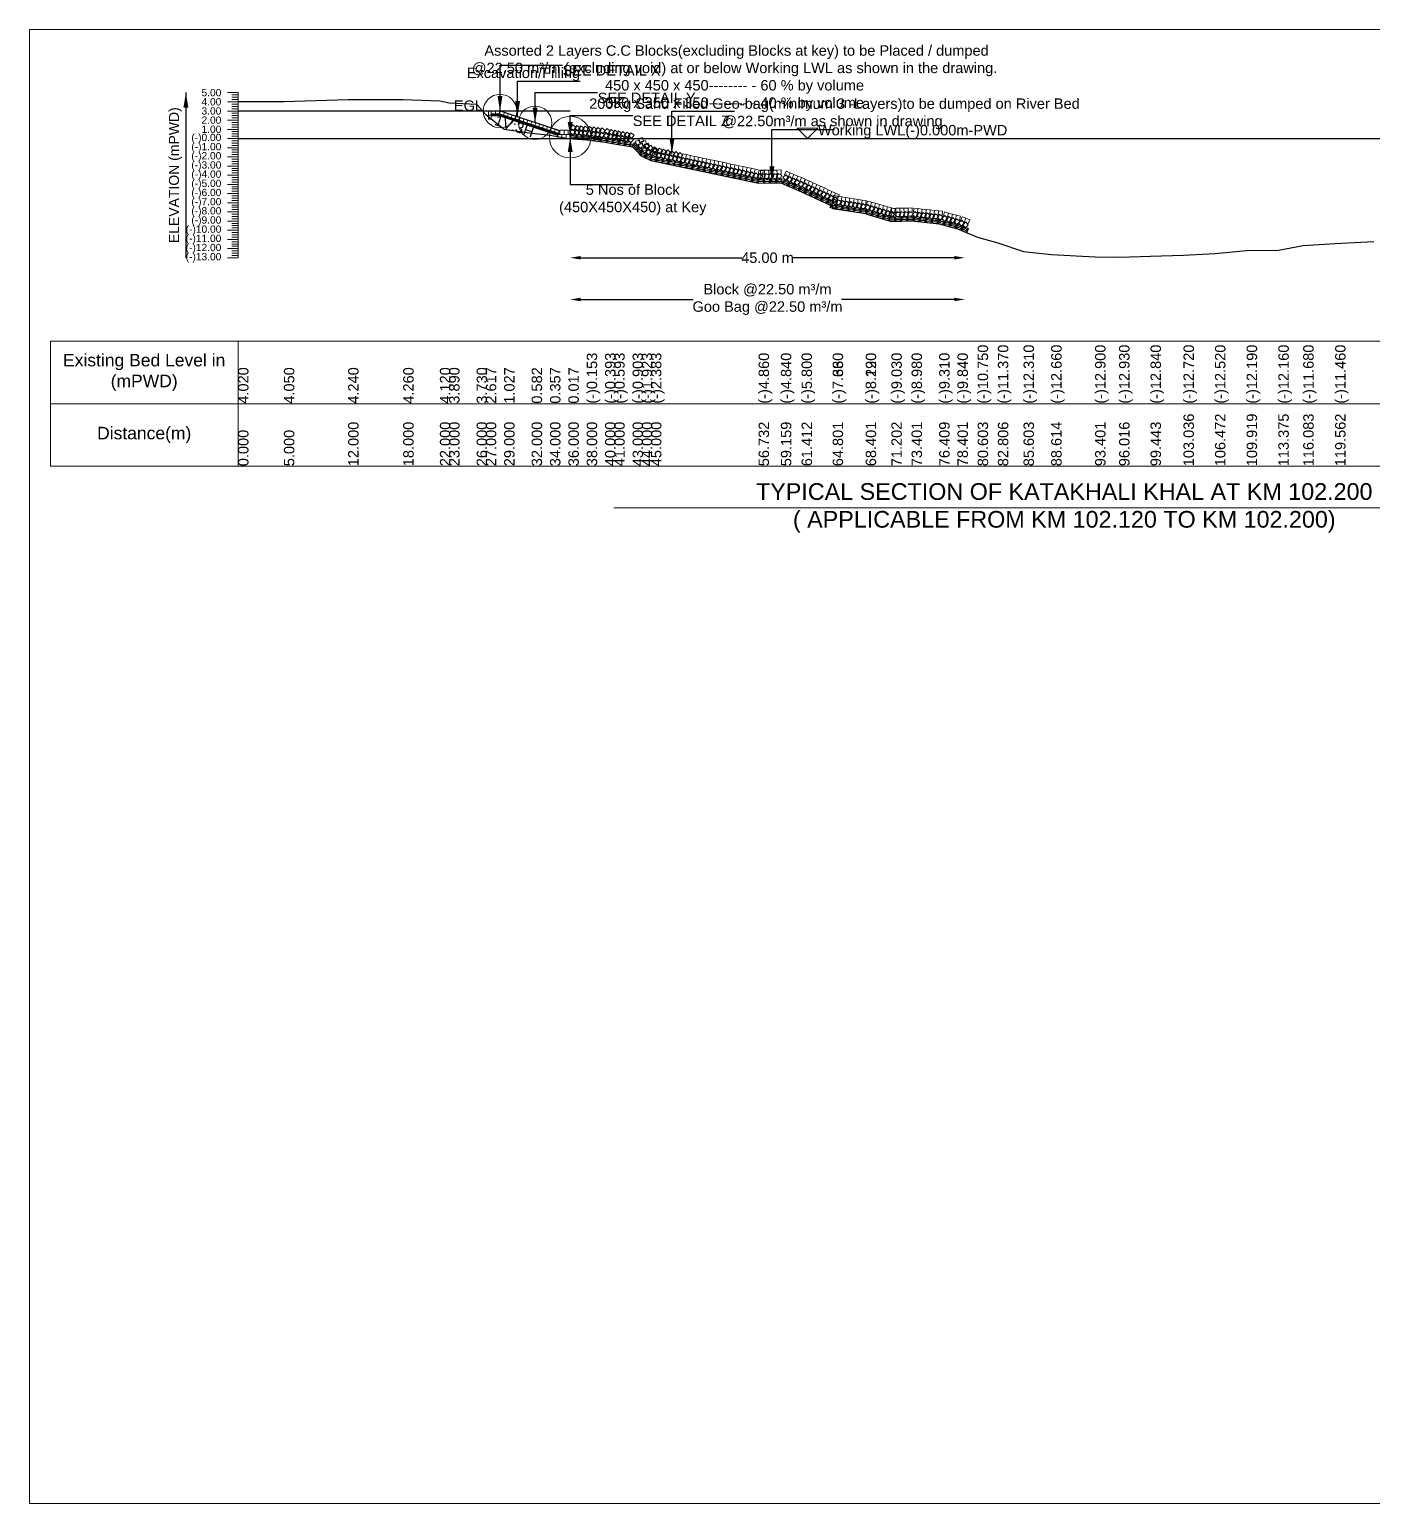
# Model space of a CAD drawing. Header units: inches. Extents: x 89000 to 845000, y -7071 to 31.
# Drawn here: x 175000 to 181440, y -7071 to 0 of the extents above; entities that cross this region are included whole.
import ezdxf

# ---------------------------------------------------------------- set-up
doc = ezdxf.new("R2010")
doc.units = ezdxf.units.IN
doc.header["$LTSCALE"] = 7
doc.header["$MEASUREMENT"] = 0
for name, color, linetype, lineweight in [('Cross section Data Border', 7, 'Continuous', 9), ('Cross Section Labels', 7, 'Continuous', 9), ('Existing_Bed_Level for Xsection', 7, 'Continuous', 25), ('Long Section Labels', 7, 'Continuous', 9)]:
    doc.layers.add(name, color=color, linetype=linetype, lineweight=lineweight)
doc.styles.get("Standard").update_dxf_attribs({"font": 'arial.ttf'})
doc.dimstyles.new('Appron Lebeling Style', dxfattribs={"dimtxt": 50, "dimasz": 50, "dimexe": 0.18, "dimexo": 0.0625, "dimgap": 0.09, "dimtad": 0, "dimtih": 1, "dimtoh": 1, "dimdec": 4, "dimzin": 0, "dimdsep": 46, "dimtxsty": 'Standard', "dimcen": 0.09, "dimse1": 1, "dimse2": 1, "dimadec": 0, "dimazin": 0, "dimtfac": 1, "dimtdec": 4, "dimtofl": 0, "dimtmove": 0, "dimatfit": 3, "dimfxl": 1, "dimtolj": 1, "dimtzin": 0, "dimarcsym": 0})
doc.dimstyles.get("Standard").update_dxf_attribs({"dimtxt": 0.18, "dimasz": 0.18, "dimexe": 0.18, "dimexo": 0.0625, "dimgap": 0.09, "dimtad": 0, "dimtih": 1, "dimtoh": 1, "dimdec": 4, "dimzin": 0, "dimdsep": 46, "dimtxsty": 'Standard', "dimcen": 0.09, "dimadec": 0, "dimazin": 0, "dimtfac": 1, "dimtdec": 4, "dimtofl": 0, "dimtmove": 0, "dimatfit": 3, "dimfxl": 1, "dimtolj": 1, "dimtzin": 0, "dimarcsym": 0})

# ---------------------------------------------------------------- blocks, each defined once
blk = doc.blocks.new('*D273')
at = {"layer": 'Cross Section Labels', "color": 0, "lineweight": -2, "transparency": 16777216}
for p, q in [((177642.8, -1095.1), (178415.2, -1095.1)), ((179434.7, -1095.1), (178662.3, -1095.1))]:
    blk.add_line(p, q, dxfattribs=at)
at = {"layer": 'Cross Section Labels', "color": 0, "transparency": 16777216}
for points in [[(177642.8, -1086.7), (177642.8, -1103.4), (177592.8, -1095.1)], [(179434.7, -1086.7), (179434.7, -1103.4), (179484.7, -1095.1)]]:
    blk.add_solid(points, dxfattribs=at)
at = {"layer": 'Defpoints', "color": 0, "transparency": 16777216}
for p in [(177592.8, -523.1), (179484.7, -970.5), (179484.7, -1095.1)]:
    blk.add_point(p, dxfattribs=at)
at = {"layer": 'Cross Section Labels', "color": 0, "transparency": 16777216, "insert": (178538.8, -1095.1), "char_height": 50, "attachment_point": 5}
blk.add_mtext('\\A1;45.00 m', dxfattribs=at)
blk = doc.blocks.new('*D274')
at = {"layer": 'Cross Section Labels', "color": 0, "lineweight": -2, "transparency": 16777216}
for p, q in [((177642.8, -1295.1), (178183.1, -1295.1)), ((179434.7, -1295.1), (178894.4, -1295.1))]:
    blk.add_line(p, q, dxfattribs=at)
at = {"layer": 'Cross Section Labels', "color": 0, "transparency": 16777216}
for points in [[(177642.8, -1286.7), (177642.8, -1303.4), (177592.8, -1295.1)], [(179434.7, -1286.7), (179434.7, -1303.4), (179484.7, -1295.1)]]:
    blk.add_solid(points, dxfattribs=at)
at = {"layer": 'Defpoints', "color": 0, "transparency": 16777216}
for p in [(177592.8, -523.1), (179484.7, -970.5), (179484.7, -1295.1)]:
    blk.add_point(p, dxfattribs=at)
at = {"layer": 'Cross Section Labels', "color": 0, "transparency": 16777216, "insert": (178538.8, -1295.1), "char_height": 50, "attachment_point": 5}
blk.add_mtext('\\A1;Block @22.50 m³/m ^JGoo Bag @22.50 m³/m ', dxfattribs=at)

msp = doc.modelspace()

# ---------------------------------------------------------------- linework, layer by layer
at = {"layer": 'Cross section Data Border'}
msp.add_lwpolyline([(175100, -1495.08), (184023.67411, -1495.08), (184023.67411, -2095.08), (175100, -2095.08)], close=True, dxfattribs=at)
for points in [[(176000, -1495.08), (176000, -2095.08)], [(175100, -1795.08), (184023.67411, -1795.08)]]:
    msp.add_lwpolyline(points, dxfattribs=at)
at = {"layer": 'Cross Section Labels'}
for points in [[(175000, 0), (185000, 0), (185000, -7071), (175000, -7071)], [(178730.79098, -523.08), (178780.79098, -473.08), (178680.79098, -473.08)]]:
    msp.add_lwpolyline(points, close=True, dxfattribs=at)
msp.add_lwpolyline([(177801.83705, -2295.08), (179961.83705, -2295.08), (182121.83705, -2295.08)], dxfattribs=at)
for centre, radius in [((177256.19098, -391.08), 80), ((177424.49098, -447.18), 80), ((177592.79098, -516.48), 100)]:
    msp.add_circle(centre, radius, dxfattribs=at)
at = {"layer": 'Existing_Bed_Level for Xsection'}
for points in [[(176000, -346.2), (176220.0014, -344.88), (176527.99927, -336.52), (176791.99549, -335.64), (176967.99525, -341.8), (177011.99349, -351.92), (177143.99501, -358.96), (177187.99324, -407.932), (177275.99312, -477.892), (177407.99123, -497.472), (177495.99111, -507.372), (177583.99099, -522.332), (177671.99087, -529.812), (177759.99074, -540.372), (177803.98898, -549.172), (177891.98886, -562.812), (177935.98709, -607.692), (177979.98873, -627.932), (178496.22969, -736.92), (178603.0099, -736.04), (178702.10611, -778.28), (178851.25753, -846.92), (178851.25753, -858.8), (179009.66019, -883.44), (179009.66019, -884.76), (179132.87939, -920.4), (179229.65987, -918.2), (179362.01764, -932.72), (179449.65959, -956.04), (179546.52969, -996.08), (179643.48109, -1023.36), (179766.52535, -1064.72), (179899.03026, -1080.12), (180109.65892, -1090.68), (180224.70097, -1092), (180375.48881, -1088.04), (180533.58747, -1082.76), (180684.7646, -1073.96), (180836.42011, -1059.44), (180988.51035, -1058.12), (181107.63873, -1037), (181260.72024, -1027.32), (181447.02484, -1016.76)], [(177592.79098, -391.08), (176000, -391.08)], [(177543.29098, -486.78), (177258.22312, -391.75738), (177256.19098, -391.08), (177254.04891, -391.08), (177214.44891, -391.08)], [(177214.44891, -404.28), (177254.04891, -404.28), (177543.29098, -500.69402)], [(177214.44891, -408.68), (177253.33489, -408.68), (177537.13489, -503.28)], [(177214.44891, -413.08), (177252.62087, -413.08), (177533.39098, -506.67004)], [(176000, -523.08), (183923.67411, -523.08)]]:
    msp.add_lwpolyline(points, dxfattribs=at)
at = {"layer": 'Long Section Labels'}
for points in [[(176000, -303.08), (175950, -303.08)], [(176000, -347.08), (175950, -347.08)], [(176000, -314.08), (175970, -314.08)], [(176000, -325.08), (175970, -325.08)], [(176000, -336.08), (175970, -336.08)], [(176000, -1095.08), (176000, -1051.08), (176000, -1007.08), (176000, -963.08), (176000, -919.08), (176000, -875.08), (176000, -831.08), (176000, -787.08), (176000, -743.08), (176000, -699.08), (176000, -655.08), (176000, -611.08), (176000, -567.08), (176000, -523.08), (176000, -479.08), (176000, -435.08), (176000, -391.08), (176000, -347.08), (176000, -303.08)], [(176000, -391.08), (175950, -391.08)], [(176000, -358.08), (175970, -358.08)], [(176000, -369.08), (175970, -369.08)], [(176000, -380.08), (175970, -380.08)], [(176000, -402.08), (175970, -402.08)], [(176000, -413.08), (175970, -413.08)], [(176000, -424.08), (175970, -424.08)], [(176000, -435.08), (175950, -435.08)], [(176000, -479.08), (175950, -479.08)], [(176000, -446.08), (175970, -446.08)], [(176000, -457.08), (175970, -457.08)], [(176000, -468.08), (175970, -468.08)], [(176000, -490.08), (175970, -490.08)], [(176000, -523.08), (175950, -523.08)], [(176000, -501.08), (175970, -501.08)], [(176000, -512.08), (175970, -512.08)], [(176000, -534.08), (175970, -534.08)], [(176000, -545.08), (175970, -545.08)], [(176000, -556.08), (175970, -556.08)], [(176000, -567.08), (175950, -567.08)], [(176000, -611.08), (175950, -611.08)], [(176000, -578.08), (175970, -578.08)], [(176000, -589.08), (175970, -589.08)], [(176000, -600.08), (175970, -600.08)], [(176000, -622.08), (175970, -622.08)], [(176000, -633.08), (175970, -633.08)], [(176000, -655.08), (175950, -655.08)], [(176000, -699.08), (175950, -699.08)], [(176000, -644.08), (175970, -644.08)], [(176000, -666.08), (175970, -666.08)], [(176000, -677.08), (175970, -677.08)], [(176000, -688.08), (175970, -688.08)], [(176000, -743.08), (175950, -743.08)], [(176000, -710.08), (175970, -710.08)], [(176000, -721.08), (175970, -721.08)], [(176000, -732.08), (175970, -732.08)], [(176000, -754.08), (175970, -754.08)], [(176000, -765.08), (175970, -765.08)], [(176000, -776.08), (175970, -776.08)], [(176000, -787.08), (175950, -787.08)], [(176000, -831.08), (175950, -831.08)], [(176000, -798.08), (175970, -798.08)], [(176000, -809.08), (175970, -809.08)], [(176000, -820.08), (175970, -820.08)], [(176000, -842.08), (175970, -842.08)], [(176000, -875.08), (175950, -875.08)], [(176000, -919.08), (175950, -919.08)], [(176000, -853.08), (175970, -853.08)], [(176000, -864.08), (175970, -864.08)], [(176000, -886.08), (175970, -886.08)], [(176000, -897.08), (175970, -897.08)], [(176000, -908.08), (175970, -908.08)], [(176000, -963.08), (175950, -963.08)], [(176000, -930.08), (175970, -930.08)], [(176000, -941.08), (175970, -941.08)], [(176000, -952.08), (175970, -952.08)], [(176000, -974.08), (175970, -974.08)], [(176000, -985.08), (175970, -985.08)], [(176000, -1007.08), (175950, -1007.08)], [(176000, -1051.08), (175950, -1051.08)], [(176000, -996.08), (175970, -996.08)], [(176000, -1018.08), (175970, -1018.08)], [(176000, -1029.08), (175970, -1029.08)], [(176000, -1040.08), (175970, -1040.08)], [(176000, -1095.08), (175950, -1095.08)], [(176000, -1062.08), (175970, -1062.08)], [(176000, -1073.08), (175970, -1073.08)], [(176000, -1084.08), (175970, -1084.08)]]:
    msp.add_lwpolyline(points, dxfattribs=at)
for points in [[(177214.44891, -391.08), (177201.24891, -391.08), (177201.24891, -410.88), (177214.44891, -410.88)], [(177214.44891, -410.88), (177201.24891, -410.88), (177201.24891, -430.68), (177214.44891, -430.68)], [(177234.24891, -391.08), (177214.44891, -391.08), (177214.44891, -404.28), (177234.24891, -404.28)], [(177254.04891, -391.08), (177234.24891, -391.08), (177234.24891, -404.28), (177254.04891, -404.28)], [(177277.00705, -398.01869), (177258.22312, -391.75738), (177254.04891, -404.28), (177272.83284, -410.54131)], [(177295.79098, -404.28), (177277.00705, -398.01869), (177272.83284, -410.54131), (177291.61677, -416.80262)], [(177314.57491, -410.54131), (177295.79098, -404.28), (177291.61677, -416.80262), (177310.4007, -423.06393)], [(177333.35883, -416.80262), (177314.57491, -410.54131), (177310.4007, -423.06393), (177329.18463, -429.32524)], [(177352.14276, -423.06393), (177333.35883, -416.80262), (177329.18463, -429.32524), (177347.96856, -435.58655)], [(177370.92669, -429.32524), (177352.14276, -423.06393), (177347.96856, -435.58655), (177366.75249, -441.84786)], [(177389.71062, -435.58655), (177370.92669, -429.32524), (177366.75249, -441.84786), (177385.53642, -448.10917)], [(177408.49455, -441.84786), (177389.71062, -435.58655), (177385.53642, -448.10917), (177404.32035, -454.37048)], [(177427.27848, -448.10917), (177408.49455, -441.84786), (177404.32035, -454.37048), (177423.10427, -460.63179)], [(177446.06241, -454.37048), (177427.27848, -448.10917), (177423.10427, -460.63179), (177441.8882, -466.8931)], [(177464.84634, -460.63179), (177446.06241, -454.37048), (177441.8882, -466.8931), (177460.67213, -473.15441)], [(177483.63027, -466.8931), (177464.84634, -460.63179), (177460.67213, -473.15441), (177479.45606, -479.41572)], [(177502.4142, -473.15441), (177483.63027, -466.8931), (177479.45606, -479.41572), (177498.23999, -485.67703)], [(177521.19813, -479.41572), (177502.4142, -473.15441), (177498.23999, -485.67703), (177517.02392, -491.93834)], [(177539.98206, -485.67703), (177521.19813, -479.41572), (177517.02392, -491.93834), (177535.80785, -498.19965)], [(177563.09098, -483.48), (177543.29098, -483.48), (177543.29098, -503.28), (177563.09098, -503.28)], [(177582.89098, -483.48), (177563.09098, -483.48), (177563.09098, -503.28), (177582.89098, -503.28)], [(177619.17492, -489.22118), (177602.92093, -477.91419), (177591.61395, -494.16818), (177607.86793, -505.47516)], [(177620.85187, -469.49232), (177604.59788, -458.18533), (177593.2909, -474.43932), (177609.54489, -485.74631)], [(177638.90377, -490.89813), (177622.64979, -479.59115), (177611.3428, -495.84513), (177627.59679, -507.15212)], [(177640.58073, -471.16927), (177624.32674, -459.86229), (177613.01976, -476.11628), (177629.27375, -487.42326)], [(177658.63263, -492.57509), (177642.37864, -481.2681), (177631.07166, -497.52209), (177647.32565, -508.82907)], [(177660.30959, -472.84623), (177644.0556, -461.53924), (177632.74862, -477.79323), (177649.0026, -489.10022)], [(177678.36149, -494.25204), (177662.1075, -482.94506), (177650.80052, -499.19904), (177667.05451, -510.50603)], [(177680.03845, -474.52318), (177663.78446, -463.2162), (177652.47747, -479.47019), (177668.73146, -490.77717)], [(177699.24793, -496.85303), (177683.3952, -484.99002), (177671.53219, -500.84275), (177687.38491, -512.70576)], [(177701.607, -477.19407), (177685.75428, -465.33106), (177673.89127, -481.18378), (177689.74399, -493.0468)], [(177718.90689, -499.21211), (177703.05416, -487.3491), (177691.19115, -503.20182), (177707.04387, -515.06484)], [(177721.26597, -479.55315), (177705.41324, -467.69014), (177693.55023, -483.54286), (177709.40295, -495.40588)], [(177738.56585, -501.57119), (177722.71312, -489.70818), (177710.85011, -505.5609), (177726.70284, -517.42392)], [(177740.92493, -481.91223), (177725.0722, -470.04922), (177713.20919, -485.90194), (177729.06191, -497.76495)], [(177758.22481, -503.93027), (177742.37208, -492.06726), (177730.50907, -507.91998), (177746.3618, -519.78299)], [(177760.58389, -484.27131), (177744.73116, -472.40829), (177732.86815, -488.26102), (177748.72087, -500.12403)], [(177780.48428, -507.78669), (177765.60379, -494.72487), (177752.54197, -509.60535), (177767.42246, -522.66717)], [(177784.36753, -488.37122), (177769.48704, -475.3094), (177756.42522, -490.18989), (177771.30571, -503.2517)], [(177803.78299, -492.25447), (177788.90251, -479.19265), (177775.84069, -494.07314), (177790.72118, -507.13495)], [(177823.19846, -496.13772), (177808.31797, -483.0759), (177795.25616, -497.95638), (177810.13664, -511.0182)], [(177840.43356, -498.38319), (177824.99756, -485.98278), (177812.59716, -501.41877), (177828.03315, -513.81918)], [(177859.99991, -501.41597), (177844.56392, -489.01557), (177832.16351, -504.45156), (177847.5995, -516.85197)], [(177879.56626, -504.44876), (177864.13027, -492.04835), (177851.72986, -507.48435), (177867.16586, -519.88476)], [(177553.19098, -503.28), (177533.39098, -503.28), (177533.39098, -523.08), (177553.19098, -523.08)], [(177572.99098, -503.28), (177553.19098, -503.28), (177553.19098, -523.08), (177572.99098, -523.08)], [(177592.79098, -503.28), (177572.99098, -503.28), (177572.99098, -523.08), (177592.79098, -523.08)], [(177799.89974, -511.66993), (177785.01926, -498.60812), (177771.95744, -513.4886), (177786.83793, -526.55042)], [(177819.31521, -515.55318), (177804.43473, -502.49137), (177791.37291, -517.37185), (177806.25339, -530.43367)], [(177837.40077, -517.94954), (177821.96478, -505.54913), (177809.56437, -520.98512), (177825.00036, -533.38553)], [(177856.96712, -520.98233), (177841.53113, -508.58192), (177829.13072, -524.01791), (177844.56671, -536.41832)], [(177876.53348, -524.01512), (177861.09748, -511.61471), (177848.69707, -527.0507), (177864.13307, -539.45111)], [(177896.09983, -527.04791), (177880.66384, -514.6475), (177868.26343, -530.08349), (177883.69942, -542.4839)], [(177899.13262, -507.48155), (177883.69663, -495.08114), (177871.29622, -510.51714), (177886.73221, -522.91754)], [(177930.54596, -550.7578), (177925.59985, -531.58553), (177906.42758, -536.53165), (177911.37369, -555.70392)], [(177944.40709, -564.89672), (177939.46098, -545.72445), (177920.28871, -550.67057), (177925.23482, -569.84284)], [(177944.68488, -536.89667), (177939.73877, -517.7244), (177920.5665, -522.67051), (177925.51261, -541.84279)], [(177958.26822, -579.03564), (177953.32211, -559.86337), (177934.14984, -564.80949), (177939.09595, -583.98176)], [(177958.54601, -551.03559), (177953.5999, -531.86332), (177934.42763, -536.80943), (177939.37374, -555.98171)], [(177964.58776, -581.253), (177953.13696, -565.1), (177936.98397, -576.5508), (177948.43477, -592.7038)], [(177972.86204, -563.26477), (177961.41124, -547.11178), (177945.25824, -558.56258), (177956.70904, -574.71557)], [(177972.40714, -565.17451), (177967.46103, -546.00224), (177948.28876, -550.94835), (177953.23487, -570.12063)], [(177990.85027, -571.53905), (177979.39947, -555.38605), (177963.24647, -566.83685), (177974.69727, -582.98985)], [(178008.83849, -579.81332), (177997.3877, -563.66033), (177981.2347, -575.11113), (177992.6855, -591.26412)], [(178016.85207, -578.71343), (178002.11167, -565.49373), (177988.89197, -580.23414), (178003.63238, -593.45384)], [(177982.57599, -589.52727), (177971.12519, -573.37428), (177954.9722, -584.82508), (177966.423, -600.97807)], [(178000.56422, -597.80155), (177989.11342, -581.64856), (177972.96043, -593.09936), (177984.41122, -609.25235)], [(178012.76208, -598.0864), (177998.02168, -584.8667), (177984.80198, -599.60711), (177999.54238, -612.82681)], [(178032.13505, -602.17639), (178017.39465, -588.95669), (178004.17495, -603.6971), (178018.91535, -616.9168)], [(178036.22504, -582.80342), (178021.48464, -569.58372), (178008.26494, -584.32413), (178023.00535, -597.54383)], [(178051.50802, -606.26638), (178036.76762, -593.04669), (178023.54792, -607.78709), (178038.28832, -621.00679)], [(178055.59801, -586.89341), (178040.85761, -573.67372), (178027.63791, -588.41412), (178042.37832, -601.63382)], [(178070.88099, -610.35638), (178056.14059, -597.13668), (178042.92089, -611.87708), (178057.66129, -625.09678)], [(178074.97098, -590.98341), (178060.23058, -577.76371), (178047.01088, -592.50411), (178061.75129, -605.72381)], [(178090.25396, -614.44637), (178075.51356, -601.22667), (178062.29386, -615.96708), (178077.03426, -629.18677)], [(178094.34395, -595.0734), (178079.60355, -581.8537), (178066.38385, -596.59411), (178081.12426, -609.8138)], [(178109.62693, -618.53636), (178094.88653, -605.31666), (178081.66683, -620.05707), (178096.40723, -633.27677)], [(178113.71692, -599.16339), (178098.97652, -585.94369), (178085.75682, -600.6841), (178100.49723, -613.9038)], [(178128.9999, -622.62635), (178114.2595, -609.40665), (178101.0398, -624.14706), (178115.7802, -637.36676)], [(178133.08989, -603.25338), (178118.34949, -590.03368), (178105.12979, -604.77409), (178119.8702, -617.99379)], [(178148.37287, -626.71634), (178133.63247, -613.49665), (178120.41277, -628.23705), (178135.15317, -641.45675)], [(178150.21429, -600.46224), (178130.84132, -596.37225), (178126.75133, -615.74522), (178146.1243, -619.83521)], [(178167.74584, -630.80634), (178153.00544, -617.58664), (178139.78574, -632.32704), (178154.52614, -645.54674)], [(178169.58726, -604.55223), (178150.21429, -600.46224), (178146.1243, -619.83521), (178165.49727, -623.9252)], [(178187.11881, -634.89633), (178172.37841, -621.67663), (178159.15871, -636.41704), (178173.89911, -649.63673)], [(178188.96023, -608.64222), (178169.58726, -604.55223), (178165.49727, -623.9252), (178184.87024, -628.01519)], [(178206.49178, -638.98632), (178191.75138, -625.76662), (178178.53168, -640.50703), (178193.27208, -653.72673)], [(178208.3332, -612.73221), (178188.96023, -608.64222), (178184.87024, -628.01519), (178204.24321, -632.10518)], [(178225.86475, -643.07631), (178211.12435, -629.85661), (178197.90465, -644.59702), (178212.64505, -657.81672)], [(178227.70617, -616.82221), (178208.3332, -612.73221), (178204.24321, -632.10518), (178223.61618, -636.19518)], [(178245.23772, -647.1663), (178230.49732, -633.9466), (178217.27762, -648.68701), (178232.01802, -661.90671)], [(178247.07914, -620.9122), (178227.70617, -616.82221), (178223.61618, -636.19518), (178242.98915, -640.28517)], [(178266.45211, -625.00219), (178247.07914, -620.9122), (178242.98915, -640.28517), (178262.36212, -644.37516)], [(178285.82508, -629.09218), (178266.45211, -625.00219), (178262.36212, -644.37516), (178281.73509, -648.46515)], [(178305.19805, -633.18217), (178285.82508, -629.09218), (178281.73509, -648.46515), (178301.10806, -652.55514)], [(178324.57102, -637.27216), (178305.19805, -633.18217), (178301.10806, -652.55514), (178320.48103, -656.64513)], [(178264.61069, -651.25629), (178249.87029, -638.0366), (178236.65059, -652.777), (178251.39099, -665.9967)], [(178283.98366, -655.34629), (178269.24326, -642.12659), (178256.02356, -656.86699), (178270.76396, -670.08669)], [(178303.35663, -659.43628), (178288.61623, -646.21658), (178275.39653, -660.95699), (178290.13693, -674.17668)], [(178322.7296, -663.52627), (178307.9892, -650.30657), (178294.7695, -665.04698), (178309.5099, -678.26668)], [(178342.10257, -667.61626), (178327.36217, -654.39656), (178314.14247, -669.13697), (178328.88287, -682.35667)], [(178343.94399, -641.36216), (178324.57102, -637.27216), (178320.48103, -656.64513), (178339.854, -660.73513)], [(178361.47554, -671.70625), (178346.73514, -658.48656), (178333.51544, -673.22696), (178348.25584, -686.44666)], [(178363.31696, -645.45215), (178343.94399, -641.36216), (178339.854, -660.73513), (178359.22697, -664.82512)], [(178380.84851, -675.79624), (178366.10811, -662.57655), (178352.88841, -677.31695), (178367.62881, -690.53665)], [(178382.68993, -649.54214), (178363.31696, -645.45215), (178359.22697, -664.82512), (178378.59994, -668.91511)], [(178400.22148, -679.88624), (178385.48108, -666.66654), (178372.26138, -681.40695), (178387.00178, -694.62664)], [(178402.0629, -653.63213), (178382.68993, -649.54214), (178378.59994, -668.91511), (178397.97291, -673.0051)], [(178419.59445, -683.97623), (178404.85405, -670.75653), (178391.63435, -685.49694), (178406.37475, -698.71663)], [(178421.43587, -657.72212), (178402.0629, -653.63213), (178397.97291, -673.0051), (178417.34588, -677.09509)], [(178438.96742, -688.06622), (178424.22702, -674.84652), (178411.00732, -689.58693), (178425.74772, -702.80663)], [(178440.80884, -661.81212), (178421.43587, -657.72212), (178417.34588, -677.09509), (178436.71885, -681.18509)], [(178458.34039, -692.15621), (178443.59999, -678.93651), (178430.38029, -693.67692), (178445.12069, -706.89662)], [(178460.18181, -665.90211), (178440.80884, -661.81212), (178436.71885, -681.18509), (178456.09182, -685.27508)], [(178477.71336, -696.2462), (178462.97296, -683.02651), (178449.75326, -697.76691), (178464.49366, -710.98661)], [(178479.55478, -669.9921), (178460.18181, -665.90211), (178456.09182, -685.27508), (178475.46479, -689.36507)], [(178497.08633, -700.3362), (178482.34593, -687.1165), (178469.12623, -701.8569), (178483.86663, -715.0766)], [(178498.92775, -674.08209), (178479.55478, -669.9921), (178475.46479, -689.36507), (178494.83776, -693.45506)], [(178516.4593, -704.42619), (178501.7189, -691.20649), (178488.4992, -705.9469), (178503.2396, -719.16659)], [(178518.30072, -678.17208), (178498.92775, -674.08209), (178494.83776, -693.45506), (178514.21073, -697.54505)], [(178528.81336, -700.6785), (178511.57921, -690.93046), (178501.83117, -708.16461), (178519.06532, -717.91265)], [(178524.97717, -674.64098), (178505.17785, -674.80415), (178505.34102, -694.60348), (178525.14034, -694.44031)], [(178548.61268, -700.51533), (178531.37854, -690.76729), (178521.6305, -708.00144), (178538.86465, -717.74948)], [(178544.7765, -674.47781), (178524.97717, -674.64098), (178525.14034, -694.44031), (178544.93967, -694.27714)], [(178568.41201, -700.35216), (178551.17787, -690.60412), (178541.42983, -707.83827), (178558.66398, -717.58631)], [(178564.57583, -674.31464), (178544.7765, -674.47781), (178544.93967, -694.27714), (178564.739, -694.11396)], [(178588.21134, -700.18899), (178570.97719, -690.44095), (178561.22916, -707.6751), (178578.4633, -717.42313)], [(178584.37516, -674.15147), (178564.57583, -674.31464), (178564.739, -694.11396), (178584.53833, -693.95079)], [(178608.01067, -700.02582), (178590.77652, -690.27778), (178581.02849, -707.51193), (178598.26263, -717.25996)], [(178604.17448, -673.9883), (178584.37516, -674.15147), (178584.53833, -693.95079), (178604.33765, -693.78762)], [(178640.20249, -712.79012), (178628.30089, -696.96634), (178612.47711, -708.86794), (178624.37871, -724.69172)], [(178647.09282, -687.38949), (178628.87849, -679.62558), (178621.11459, -697.83991), (178639.32892, -705.60382)], [(178658.41682, -720.55402), (178646.51522, -704.73024), (178630.69144, -716.63184), (178642.59304, -732.45562)], [(178665.30715, -695.15339), (178647.09282, -687.38949), (178639.32892, -705.60382), (178657.54325, -713.36772)], [(178683.52148, -702.91729), (178665.30715, -695.15339), (178657.54325, -713.36772), (178675.75758, -721.13162)], [(178701.73581, -710.68119), (178683.52148, -702.91729), (178675.75758, -721.13162), (178693.97191, -728.89552)], [(178676.63115, -728.31792), (178664.72955, -712.49415), (178648.90577, -724.39575), (178660.80737, -740.21952)], [(178694.84548, -736.08183), (178682.94388, -720.25805), (178667.1201, -732.15965), (178679.0217, -747.98342)], [(178713.05981, -743.84573), (178701.15821, -728.02195), (178685.33443, -739.92355), (178697.23603, -755.74733)], [(178719.95014, -718.44509), (178701.73581, -710.68119), (178693.97191, -728.89552), (178712.18624, -736.65942)], [(178732.01909, -752.44792), (178720.57123, -736.29284), (178704.41615, -747.7407), (178715.86401, -763.89578)], [(178739.62731, -727.253), (178721.64059, -718.97545), (178713.36303, -736.96217), (178731.34976, -745.23972)], [(178750.00581, -760.72547), (178738.55795, -744.57039), (178722.40287, -756.01825), (178733.85073, -772.17333)], [(178757.61403, -735.53055), (178739.62731, -727.253), (178731.34976, -745.23972), (178749.33648, -753.51727)], [(178767.99253, -769.00302), (178756.54467, -752.84794), (178740.38959, -764.2958), (178751.83745, -780.45088)], [(178775.60075, -743.80811), (178757.61403, -735.53055), (178749.33648, -753.51727), (178767.3232, -761.79483)], [(178785.97925, -777.28057), (178774.53139, -761.1255), (178758.37631, -772.57335), (178769.82417, -788.72843)], [(178793.58747, -752.08566), (178775.60075, -743.80811), (178767.3232, -761.79483), (178785.30992, -770.07238)], [(178803.96597, -785.55813), (178792.51811, -769.40305), (178776.36304, -780.8509), (178787.81089, -797.00598)], [(178811.57419, -760.36321), (178793.58747, -752.08566), (178785.30992, -770.07238), (178803.29664, -778.34993)], [(178821.95269, -793.83568), (178810.50484, -777.6806), (178794.34976, -789.12846), (178805.79761, -805.28353)], [(178829.56091, -768.64076), (178811.57419, -760.36321), (178803.29664, -778.34993), (178821.28336, -786.62748)], [(178847.54763, -776.91831), (178829.56091, -768.64076), (178821.28336, -786.62748), (178839.27008, -794.90503)], [(178865.53436, -785.19586), (178847.54763, -776.91831), (178839.27008, -794.90503), (178857.2568, -803.18258)], [(178839.93941, -802.11323), (178828.49156, -785.95815), (178812.33648, -797.40601), (178823.78434, -813.56109)], [(178857.92614, -810.39078), (178846.47828, -794.2357), (178830.3232, -805.68356), (178841.77106, -821.83864)], [(178875.07319, -826.10025), (178859.64389, -813.69151), (178847.23515, -829.12081), (178862.66445, -841.52955)], [(178875.91286, -818.66833), (178864.465, -802.51325), (178848.30992, -813.96111), (178859.75778, -830.11619)], [(178875.50155, -799.78513), (178855.93684, -796.74178), (178852.89349, -816.3065), (178872.4582, -819.34985)], [(178883.52108, -793.47342), (178865.53436, -785.19586), (178857.2568, -803.18258), (178875.24352, -811.46014)], [(178894.6379, -829.1436), (178879.20861, -816.73486), (178866.79987, -832.16416), (178882.22917, -844.5729)], [(178895.06627, -802.82848), (178875.50155, -799.78513), (178872.4582, -819.34985), (178892.02292, -822.3932)], [(178914.20262, -832.18695), (178898.77332, -819.77821), (178886.36458, -835.20751), (178901.79388, -847.61624)], [(178914.63098, -805.87183), (178895.06627, -802.82848), (178892.02292, -822.3932), (178911.58763, -825.43654)], [(178933.76733, -835.2303), (178918.33803, -822.82156), (178905.9293, -838.25086), (178921.35859, -850.65959)], [(178934.19569, -808.91518), (178914.63098, -805.87183), (178911.58763, -825.43654), (178931.15235, -828.47989)], [(178953.33205, -838.27364), (178937.90275, -825.86491), (178925.49401, -841.2942), (178940.92331, -853.70294)], [(178953.76041, -811.95853), (178934.19569, -808.91518), (178931.15235, -828.47989), (178950.71706, -831.52324)], [(178972.89676, -841.31699), (178957.46746, -828.90826), (178945.05872, -844.33755), (178960.48802, -856.74629)], [(178973.32512, -815.00188), (178953.76041, -811.95853), (178950.71706, -831.52324), (178970.28177, -834.56659)], [(178992.46147, -844.36034), (178977.03218, -831.9516), (178964.62344, -847.3809), (178980.05274, -859.78964)], [(178992.88984, -818.04523), (178973.32512, -815.00188), (178970.28177, -834.56659), (178989.84649, -837.60994)], [(179012.02619, -847.40369), (178996.59689, -834.99495), (178984.18815, -850.42425), (178999.61745, -862.83299)], [(179012.45455, -821.08857), (178992.88984, -818.04523), (178989.84649, -837.60994), (179009.4112, -840.65329)], [(179034.33231, -854.44995), (179020.60239, -840.18359), (179006.33602, -853.91351), (179020.06595, -868.17988)], [(179038.09653, -828.40193), (179019.07618, -822.90047), (179013.57472, -841.92082), (179032.59507, -847.42228)], [(179053.35267, -859.95141), (179039.62274, -845.68505), (179025.35638, -859.41497), (179039.0863, -873.68134)], [(179057.11689, -833.90339), (179038.09653, -828.40193), (179032.59507, -847.42228), (179051.61543, -852.92374)], [(179076.13725, -839.40485), (179057.11689, -833.90339), (179051.61543, -852.92374), (179070.63579, -858.4252)], [(179095.1576, -844.90631), (179076.13725, -839.40485), (179070.63579, -858.4252), (179089.65614, -863.92666)], [(179114.17796, -850.40777), (179095.1576, -844.90631), (179089.65614, -863.92666), (179108.6765, -869.42812)], [(179072.37302, -865.45287), (179058.6431, -851.18651), (179044.37673, -864.91643), (179058.10666, -879.1828)], [(179091.39338, -870.95433), (179077.66345, -856.68797), (179063.39709, -870.41789), (179077.12702, -884.68426)], [(179110.41374, -876.45579), (179096.68381, -862.18943), (179082.41745, -875.91935), (179096.14737, -890.18572)], [(179129.43409, -881.95725), (179115.70416, -867.69089), (179101.4378, -881.42081), (179115.16773, -895.68717)], [(179133.19831, -855.90923), (179114.17796, -850.40777), (179108.6765, -869.42812), (179127.69685, -874.92958)], [(179148.45445, -887.45871), (179134.72452, -873.19235), (179120.45816, -886.92227), (179134.18808, -901.18863)], [(179152.21867, -861.41069), (179133.19831, -855.90923), (179127.69685, -874.92958), (179146.71721, -880.43104)], [(179157.66427, -883.85555), (179140.29072, -874.3582), (179130.79337, -891.73175), (179148.16692, -901.2291)], [(179153.4513, -857.87634), (179133.65641, -858.32631), (179134.10639, -878.1212), (179153.90127, -877.67122)], [(179177.45916, -883.40558), (179160.0856, -873.90823), (179150.58825, -891.28178), (179167.9618, -900.77913)], [(179173.24618, -857.42636), (179153.4513, -857.87634), (179153.90127, -877.67122), (179173.69616, -877.22125)], [(179197.25404, -882.9556), (179179.88049, -873.45825), (179170.38314, -890.8318), (179187.75669, -900.32915)], [(179193.04107, -856.97639), (179173.24618, -857.42636), (179173.69616, -877.22125), (179193.49105, -876.77127)], [(179217.04893, -882.50563), (179199.67538, -873.00828), (179190.17802, -890.38183), (179207.55158, -899.87918)], [(179212.83596, -856.52641), (179193.04107, -856.97639), (179193.49105, -876.77127), (179213.28593, -876.3213)], [(179236.84381, -882.05565), (179219.47026, -872.5583), (179209.97291, -889.93185), (179227.34646, -899.42921)], [(179232.63084, -856.07644), (179212.83596, -856.52641), (179213.28593, -876.3213), (179233.08082, -875.87132)], [(179261.22023, -885.4747), (179245.24776, -873.77341), (179233.54647, -889.74589), (179249.51894, -901.44717)], [(179260.46305, -859.16699), (179240.78113, -857.00783), (179238.62197, -876.68975), (179258.30389, -878.84891)], [(179280.90215, -887.63386), (179264.92968, -875.93257), (179253.22839, -891.90505), (179269.20087, -903.60633)], [(179280.14497, -861.32615), (179260.46305, -859.16699), (179258.30389, -878.84891), (179277.98581, -881.00807)], [(179300.58407, -889.79302), (179284.6116, -878.09173), (179272.91031, -894.06421), (179288.88279, -905.76549)], [(179299.82689, -863.48531), (179280.14497, -861.32615), (179277.98581, -881.00807), (179297.66773, -883.16723)], [(179320.26599, -891.95218), (179304.29352, -880.25089), (179292.59224, -896.22337), (179308.56471, -907.92465)], [(179319.50881, -865.64447), (179299.82689, -863.48531), (179297.66773, -883.16723), (179317.34966, -885.32639)], [(179339.94792, -894.11134), (179323.97544, -882.41005), (179312.27416, -898.38253), (179328.24663, -910.08381)], [(179339.19074, -867.80363), (179319.50881, -865.64447), (179317.34966, -885.32639), (179337.03158, -887.48555)], [(179359.62984, -896.2705), (179343.65736, -884.56921), (179331.95608, -900.54168), (179347.92855, -912.24297)], [(179358.87266, -869.96279), (179339.19074, -867.80363), (179337.03158, -887.48555), (179356.7135, -889.64471)], [(179379.31176, -898.42966), (179363.33929, -886.72837), (179351.638, -902.70084), (179367.61047, -914.40213)], [(179378.55458, -872.12195), (179358.87266, -869.96279), (179356.7135, -889.64471), (179376.39542, -891.80387)], [(179403.40086, -906.50798), (179389.36741, -892.54008), (179375.39951, -906.57354), (179389.43296, -920.54144)], [(179406.60423, -880.38506), (179387.47, -875.29377), (179382.37871, -894.428), (179401.51294, -899.51929)], [(179422.53509, -911.59927), (179408.50164, -897.63137), (179394.53374, -911.66482), (179408.56719, -925.63272)], [(179425.73846, -885.47634), (179406.60423, -880.38506), (179401.51294, -899.51929), (179420.64717, -904.61057)], [(179441.66932, -916.69056), (179427.63587, -902.72266), (179413.66797, -916.75611), (179427.70142, -930.72401)], [(179444.87269, -890.56763), (179425.73846, -885.47634), (179420.64717, -904.61057), (179439.7814, -909.70186)], [(179460.80355, -921.78184), (179446.7701, -907.81394), (179432.8022, -921.8474), (179446.83565, -935.8153)], [(179464.00692, -895.65892), (179444.87269, -890.56763), (179439.7814, -909.70186), (179458.91563, -914.79315)], [(179483.51059, -931.10839), (179471.43596, -915.41624), (179455.74382, -927.49087), (179467.81844, -943.18301)], [(179490.1216, -905.63363), (179471.82312, -898.07019), (179464.25968, -916.36867), (179482.55816, -923.93211)], [(179508.42008, -913.19707), (179490.1216, -905.63363), (179482.55816, -923.93211), (179500.85664, -931.49555)], [(179501.80907, -938.67183), (179489.73444, -922.97968), (179474.0423, -935.05431), (179486.11692, -950.74645)]]:
    msp.add_lwpolyline(points, close=True, dxfattribs=at)
for centre, major_axis in [((177607.69832, -520.59364), (14.59059, -1.2402)), ((177608.33184, -513.14052), (14.59059, -1.2402)), ((177608.96535, -505.68739), (14.59059, -1.2402)), ((177636.87949, -523.07404), (14.59059, -1.2402)), ((177637.51301, -515.62092), (14.59059, -1.2402)), ((177638.14653, -508.16779), (14.59059, -1.2402)), ((177666.06067, -525.55445), (14.59059, -1.2402)), ((177666.69418, -518.10132), (14.59059, -1.2402)), ((177667.3277, -510.6482), (14.59059, -1.2402)), ((177695.28943, -528.841), (14.53889, -1.74467)), ((177696.18064, -521.41428), (14.53889, -1.74467)), ((177697.07185, -513.98756), (14.53889, -1.74467)), ((177724.36722, -532.33034), (14.53889, -1.74467)), ((177725.25843, -524.90362), (14.53889, -1.74467)), ((177726.14963, -517.4769), (14.53889, -1.74467)), ((177753.44501, -535.81968), (14.53889, -1.74467)), ((177754.33621, -528.39296), (14.53889, -1.74467)), ((177755.22742, -520.96624), (14.53889, -1.74467)), ((177782.53713, -541.06739), (14.35882, -2.87188)), ((177784.00414, -533.73265), (14.35882, -2.87188)), ((177785.47114, -526.39792), (14.35882, -2.87188)), ((177811.14489, -546.49651), (14.47041, -2.24292)), ((177812.29061, -539.10477), (14.47041, -2.24292)), ((177813.43633, -531.71304), (14.47041, -2.24292)), ((177840.0857, -550.98234), (14.47041, -2.24292)), ((177841.23142, -543.59061), (14.47041, -2.24292)), ((177842.37714, -536.19887), (14.47041, -2.24292)), ((177869.02651, -555.46817), (14.47041, -2.24292)), ((177870.17223, -548.07644), (14.47041, -2.24292)), ((177871.31795, -540.6847), (14.47041, -2.24292)), ((177898.48896, -564.09995), (10.25108, -10.45652)), ((177903.83033, -558.86352), (10.25108, -10.45652)), ((177909.1717, -553.6271), (10.25108, -10.45652)), ((177929.67385, -574.54013), (10.25108, -10.45652)), ((177918.99111, -585.01299), (10.25108, -10.45652)), ((177924.33248, -579.77656), (10.25108, -10.45652)), ((177938.63426, -604.79296), (13.30329, -6.11929)), ((177941.7601, -597.99741), (13.30329, -6.11929)), ((177944.88594, -591.20186), (13.30329, -6.11929)), ((177965.24085, -617.03153), (13.30329, -6.11929)), ((177968.36669, -610.23598), (13.30329, -6.11929)), ((177971.49253, -603.44043), (13.30329, -6.11929)), ((177991.84965, -626.61362), (14.32739, -3.02478)), ((177993.39476, -619.29494), (14.32739, -3.02478)), ((177994.93987, -611.97626), (14.32739, -3.02478)), ((178020.50442, -632.66317), (14.32739, -3.02478)), ((178022.04953, -625.34449), (14.32739, -3.02478)), ((178023.59464, -618.02582), (14.32739, -3.02478)), ((178049.1592, -638.71272), (14.32739, -3.02478)), ((178050.70431, -631.39405), (14.32739, -3.02478)), ((178052.24942, -624.07537), (14.32739, -3.02478)), ((178079.35908, -637.4436), (14.32739, -3.02478)), ((178080.90419, -630.12492), (14.32739, -3.02478)), ((178109.55897, -636.17447), (14.32739, -3.02478)), ((178077.81397, -644.76228), (14.32739, -3.02478)), ((178106.46875, -650.81183), (14.32739, -3.02478)), ((178108.01386, -643.49315), (14.32739, -3.02478)), ((178135.12353, -656.86138), (14.32739, -3.02478)), ((178136.66863, -649.5427), (14.32739, -3.02478)), ((178138.21374, -642.22403), (14.32739, -3.02478)), ((178163.7783, -662.91093), (14.32739, -3.02478)), ((178165.32341, -655.59226), (14.32739, -3.02478)), ((178166.86852, -648.27358), (14.32739, -3.02478)), ((178192.43308, -668.96049), (14.32739, -3.02478)), ((178193.97818, -661.64181), (14.32739, -3.02478)), ((178195.52329, -654.32313), (14.32739, -3.02478)), ((178221.08785, -675.01004), (14.32739, -3.02478)), ((178222.63296, -667.69136), (14.32739, -3.02478)), ((178224.17807, -660.37268), (14.32739, -3.02478)), ((178249.74263, -681.05959), (14.32739, -3.02478)), ((178251.28773, -673.74091), (14.32739, -3.02478)), ((178252.83284, -666.42223), (14.32739, -3.02478)), ((178278.3974, -687.10914), (14.32739, -3.02478)), ((178279.94251, -679.79046), (14.32739, -3.02478)), ((178281.48762, -672.47179), (14.32739, -3.02478)), ((178307.05218, -693.15869), (14.32739, -3.02478)), ((178308.59728, -685.84002), (14.32739, -3.02478)), ((178310.14239, -678.52134), (14.32739, -3.02478)), ((178335.70695, -699.20825), (14.32739, -3.02478)), ((178337.25206, -691.88957), (14.32739, -3.02478)), ((178338.79717, -684.57089), (14.32739, -3.02478)), ((178364.36173, -705.2578), (14.32739, -3.02478)), ((178365.90683, -697.93912), (14.32739, -3.02478)), ((178367.45194, -690.62044), (14.32739, -3.02478)), ((178393.0165, -711.30735), (14.32739, -3.02478)), ((178394.56161, -703.98867), (14.32739, -3.02478)), ((178396.10672, -696.67), (14.32739, -3.02478)), ((178423.21639, -710.03823), (14.32739, -3.02478)), ((178424.76149, -702.71955), (14.32739, -3.02478)), ((178453.41627, -708.7691), (14.32739, -3.02478)), ((178421.67128, -717.3569), (14.32739, -3.02478)), ((178450.32605, -723.40646), (14.32739, -3.02478)), ((178451.87116, -716.08778), (14.32739, -3.02478)), ((178478.98083, -729.45601), (14.32739, -3.02478)), ((178480.52594, -722.13733), (14.32739, -3.02478)), ((178482.07104, -714.81865), (14.32739, -3.02478)), ((178506.94296, -718.13107), (14.6427, 0.12067)), ((178507.0046, -725.61082), (14.6427, 0.12067)), ((178507.06625, -733.09057), (14.6427, 0.12067)), ((178536.22837, -717.88973), (14.6427, 0.12067)), ((178536.29001, -725.36947), (14.6427, 0.12067)), ((178536.35165, -732.84922), (14.6427, 0.12067)), ((178565.51377, -717.64838), (14.6427, 0.12067)), ((178565.57541, -725.12813), (14.6427, 0.12067)), ((178565.63706, -732.60787), (14.6427, 0.12067)), ((178594.79918, -717.40703), (14.6427, 0.12067)), ((178594.86082, -724.88678), (14.6427, 0.12067)), ((178594.92246, -732.36652), (14.6427, 0.12067)), ((178624.00577, -740.92395), (13.47051, -5.74184)), ((178626.9388, -734.04298), (13.47051, -5.74184)), ((178629.87183, -727.16201), (13.47051, -5.74184)), ((178650.94679, -752.40763), (13.47051, -5.74184)), ((178653.87982, -745.52666), (13.47051, -5.74184)), ((178656.81285, -738.64569), (13.47051, -5.74184)), ((178677.88781, -763.8913), (13.47051, -5.74184)), ((178680.82084, -757.01033), (13.47051, -5.74184)), ((178683.75387, -750.12936), (13.47051, -5.74184)), ((178704.91015, -775.45339), (13.30218, -6.12171)), ((178708.03723, -768.65841), (13.30218, -6.12171)), ((178711.1643, -761.86342), (13.30218, -6.12171)), ((178734.64159, -780.90183), (13.30218, -6.12171)), ((178737.76866, -774.10684), (13.30218, -6.12171)), ((178731.51451, -787.69681), (13.30218, -6.12171)), ((178758.11887, -799.94023), (13.30218, -6.12171)), ((178761.24595, -793.14525), (13.30218, -6.12171)), ((178764.37302, -786.35026), (13.30218, -6.12171)), ((178784.72323, -812.18365), (13.30218, -6.12171)), ((178787.85031, -805.38866), (13.30218, -6.12171)), ((178790.97738, -798.59368), (13.30218, -6.12171)), ((178811.32759, -824.42707), (13.30218, -6.12171)), ((178814.45466, -817.63208), (13.30218, -6.12171)), ((178817.58174, -810.8371), (13.30218, -6.12171)), ((178837.93195, -836.67048), (13.30218, -6.12171)), ((178841.05902, -829.8755), (13.30218, -6.12171)), ((178844.1861, -823.08052), (13.30218, -6.12171)), ((178853.9863, -847.86954), (14.46919, -2.25073)), ((178855.13601, -840.47842), (14.46919, -2.25073)), ((178882.92468, -852.37099), (14.46919, -2.25073)), ((178884.07439, -844.97987), (14.46919, -2.25073)), ((178913.01278, -849.48132), (14.46919, -2.25073)), ((178852.83659, -855.26065), (14.46919, -2.25073)), ((178881.77497, -859.7621), (14.46919, -2.25073)), ((178910.71336, -864.26355), (14.46919, -2.25073)), ((178911.86307, -856.87244), (14.46919, -2.25073)), ((178939.65174, -868.765), (14.46919, -2.25073)), ((178940.80145, -861.37389), (14.46919, -2.25073)), ((178941.95116, -853.98277), (14.46919, -2.25073)), ((178968.59013, -873.26645), (14.46919, -2.25073)), ((178969.73984, -865.87534), (14.46919, -2.25073)), ((178970.88955, -858.48423), (14.46919, -2.25073)), ((178997.52851, -877.7679), (14.46919, -2.25073)), ((178998.67822, -870.37679), (14.46919, -2.25073)), ((178999.82793, -862.98568), (14.46919, -2.25073)), ((179025.21156, -885.36478), (14.06661, -4.06864)), ((179027.28989, -878.17932), (14.06661, -4.06864)), ((179029.36822, -870.99385), (14.06661, -4.06864)), ((179053.34478, -893.50206), (14.06661, -4.06864)), ((179055.42311, -886.31659), (14.06661, -4.06864)), ((179057.50144, -879.13112), (14.06661, -4.06864)), ((179081.478, -901.63933), (14.06661, -4.06864)), ((179083.55633, -894.45386), (14.06661, -4.06864)), ((179085.63466, -887.26839), (14.06661, -4.06864)), ((179109.61122, -909.7766), (14.06661, -4.06864)), ((179111.68955, -902.59113), (14.06661, -4.06864)), ((179113.76788, -895.40566), (14.06661, -4.06864)), ((179136.43609, -901.61432), (14.63942, 0.33278)), ((179136.60608, -909.09239), (14.63942, 0.33278)), ((179136.77607, -916.57046), (14.63942, 0.33278)), ((179165.71493, -900.94876), (14.63942, 0.33278)), ((179165.88492, -908.42682), (14.63942, 0.33278)), ((179166.05491, -915.90489), (14.63942, 0.33278)), ((179194.99377, -900.28319), (14.63942, 0.33278)), ((179195.16376, -907.76126), (14.63942, 0.33278)), ((179195.33375, -915.23933), (14.63942, 0.33278)), ((179224.2726, -899.61763), (14.63942, 0.33278)), ((179224.44259, -907.0957), (14.63942, 0.33278)), ((179224.61258, -914.57377), (14.63942, 0.33278)), ((179254.24549, -917.13467), (14.55587, -1.59682)), ((179255.06117, -909.69928), (14.55587, -1.59682)), ((179255.87685, -902.26388), (14.55587, -1.59682)), ((179283.35723, -920.32831), (14.55587, -1.59682)), ((179284.17292, -912.89291), (14.55587, -1.59682)), ((179284.9886, -905.45752), (14.55587, -1.59682)), ((179312.46898, -923.52194), (14.55587, -1.59682)), ((179313.28467, -916.08655), (14.55587, -1.59682)), ((179314.10035, -908.65116), (14.55587, -1.59682)), ((179342.39641, -919.28019), (14.55587, -1.59682)), ((179343.2121, -911.84479), (14.55587, -1.59682)), ((179372.93966, -924.01576), (14.15083, -3.76529)), ((179374.86303, -916.78727), (14.15083, -3.76529)), ((179403.16468, -924.31785), (14.15083, -3.76529)), ((179341.58073, -926.71558), (14.55587, -1.59682)), ((179371.01628, -931.24425), (14.15083, -3.76529)), ((179399.31793, -938.77483), (14.15083, -3.76529)), ((179401.24131, -931.54634), (14.15083, -3.76529)), ((179427.61959, -946.30541), (14.15083, -3.76529)), ((179429.54296, -939.07692), (14.15083, -3.76529)), ((179431.46634, -931.84843), (14.15083, -3.76529)), ((179456.15671, -954.67861), (13.53274, -5.59358)), ((179459.01401, -947.76585), (13.53274, -5.59358)), ((179461.87131, -940.85309), (13.53274, -5.59358)), ((179483.2222, -965.86578), (13.53274, -5.59358)), ((179486.0795, -958.95302), (13.53274, -5.59358)), ((179488.9368, -952.04026), (13.53274, -5.59358))]:
    msp.add_ellipse(centre, major_axis=major_axis, ratio=0.255, dxfattribs=at)

# ---------------------------------------------------------------- texts
at = {"layer": 'Cross section Data Border', "char_height": 60, "width": 800, "attachment_point": 5}
for s, insert in [('Existing Bed Level in (mPWD)', (175550, -1645.08)), ('Distance(m)', (175550, -1945.08))]:
    msp.add_mtext(s, dxfattribs=dict(at, insert=insert))
at = {"layer": 'Cross Section Labels'}
for s, insert, char_height, attachment_point in [(' Assorted 2 Layers C.C Blocks(excluding Blocks at key) to be Placed / dumped^J@22.50 m³/m (excluding void) at or below Working LWL as shown in the drawing.^J450 x 450 x 450-------- - 60 % by volume^J350 x 350 x 350-------- - 40 % by volume', (178380.71291, -391.08), 50, 8), ('Excavation/Filling', (177640.34098, -248.08), 50, 9), ('SEE DETAIL X', (177556.19098, -171.08), 50, 1), ('EGL', (177174.84891, -391.08), 50, 9), ('200Kg Sand Filled Geo-bag(minimum 3 -Layers)to be dumped on River Bed^J@22.50m³/m as shown in drawing.', (178859.87014, -479.08), 50, 8), ('SEE DETAIL Y', (177724.49098, -303.08), 50, 1), ('SEE DETAIL Z', (177892.79098, -413.08), 50, 1), ('Working LWL(-)0.000m-PWD', (178780.79098, -523.08), 50, 7), ('5 Nos of Block ^J(450X450X450) at Key', (177892.79098, -743.08), 50, 2), ('TYPICAL SECTION OF KATAKHALI KHAL AT KM 102.200^J( APPLICABLE FROM KM 102.120 TO KM 102.200)', (179961.83705, -2295.08), 80, 5)]:
    msp.add_mtext(s, dxfattribs=dict(at, insert=insert, char_height=char_height, attachment_point=attachment_point))
at = {"layer": 'Cross Section Labels', "insert": (177333.38396, -440.00103), "char_height": 50, "attachment_point": 2, "rotation": 341.565051177}
msp.add_mtext('1V:3H', dxfattribs=at)
at = {"layer": 'Long Section Labels', "char_height": 35, "attachment_point": 6}
for s, insert in [('4.00', (175920, -347.08)), ('5.00', (175920, -303.08)), ('3.00', (175920, -391.08)), ('2.00', (175920, -435.08)), ('1.00', (175920, -479.08)), ('(-)0.00', (175920, -523.08)), ('(-)1.00', (175920, -567.08)), ('(-)2.00', (175920, -611.08)), ('(-)3.00', (175920, -655.08)), ('(-)4.00', (175920, -699.08)), ('(-)5.00', (175920, -743.08)), ('(-)6.00', (175920, -787.08)), ('(-)7.00', (175920, -831.08)), ('(-)8.00', (175920, -875.08)), ('(-)9.00', (175920, -919.08)), ('(-)10.00', (175920, -963.08)), ('(-)11.00', (175920, -1007.08)), ('(-)12.00', (175920, -1051.08)), ('(-)13.00', (175920, -1095.08))]:
    msp.add_mtext(s, dxfattribs=dict(at, insert=insert))
at = {"layer": 'Long Section Labels', "rotation": 90}
for s, insert, char_height, attachment_point in [('ELEVATION (mPWD)', (175700, -699.08), 48, 5), ('(-)0.153', (177671.99087, -1795.08), 50, 1), ('(-)0.393', (177759.99074, -1795.08), 50, 1), ('(-)0.593', (177803.98898, -1795.08), 50, 1), ('(-)0.903', (177891.98886, -1795.08), 50, 1), ('(-)1.923', (177935.98709, -1795.08), 50, 1), ('(-)2.383', (177979.98873, -1795.08), 50, 1), ('(-)4.860', (178496.22969, -1795.08), 50, 1), ('(-)4.840', (178603.0099, -1795.08), 50, 1), ('(-)5.800', (178702.10611, -1795.08), 50, 1), ('(-)7.360', (178851.25753, -1795.08), 50, 1), ('(-)7.630', (178851.25753, -1795.08), 50, 1), ('(-)8.190', (179009.66019, -1795.08), 50, 1), ('(-)8.220', (179009.66019, -1795.08), 50, 1), ('(-)9.030', (179132.87939, -1795.08), 50, 1), ('(-)8.980', (179229.65987, -1795.08), 50, 1), ('(-)9.310', (179362.01764, -1795.08), 50, 1), ('(-)9.840', (179449.65959, -1795.08), 50, 1), ('(-)10.750', (179546.52969, -1795.08), 50, 1), ('(-)11.370', (179643.48109, -1795.08), 50, 1), ('(-)12.310', (179766.52535, -1795.08), 50, 1), ('(-)12.660', (179899.03026, -1795.08), 50, 1), ('(-)12.900', (180109.65892, -1795.08), 50, 1), ('(-)12.930', (180224.70097, -1795.08), 50, 1), ('(-)12.840', (180375.48881, -1795.08), 50, 1), ('(-)12.720', (180533.58747, -1795.08), 50, 1), ('(-)12.520', (180684.7646, -1795.08), 50, 1), ('(-)12.190', (180836.42011, -1795.08), 50, 1), ('(-)12.160', (180988.51035, -1795.08), 50, 1), ('(-)11.680', (181107.63873, -1795.08), 50, 1), ('(-)11.460', (181260.72024, -1795.08), 50, 1), ('4.020', (176000, -1795.08), 50, 1), ('4.050', (176220.0014, -1795.08), 50, 1), ('4.240', (176527.99927, -1795.08), 50, 1), ('4.260', (176791.99549, -1795.08), 50, 1), ('4.120', (176967.99525, -1795.08), 50, 1), ('3.890', (177011.99349, -1795.08), 50, 1), ('3.730', (177143.99501, -1795.08), 50, 1), ('2.617', (177187.99324, -1795.08), 50, 1), ('1.027', (177275.99312, -1795.08), 50, 1), ('0.582', (177407.99123, -1795.08), 50, 1), ('0.357', (177495.99111, -1795.08), 50, 1), ('0.017', (177583.99099, -1795.08), 50, 1), ('12.000', (176527.99927, -2095.08), 50, 1), ('18.000', (176791.99549, -2095.08), 50, 1), ('22.000', (176967.99525, -2095.08), 50, 1), ('23.000', (177011.99349, -2095.08), 50, 1), ('26.000', (177143.99501, -2095.08), 50, 1), ('27.000', (177187.99324, -2095.08), 50, 1), ('29.000', (177275.99312, -2095.08), 50, 1), ('32.000', (177407.99123, -2095.08), 50, 1), ('34.000', (177495.99111, -2095.08), 50, 1), ('36.000', (177583.99099, -2095.08), 50, 1), ('38.000', (177671.99087, -2095.08), 50, 1), ('40.000', (177759.99074, -2095.08), 50, 1), ('41.000', (177803.98898, -2095.08), 50, 1), ('43.000', (177891.98886, -2095.08), 50, 1), ('44.000', (177935.98709, -2095.08), 50, 1), ('45.000', (177979.98873, -2095.08), 50, 1), ('56.732', (178496.22969, -2095.08), 50, 1), ('59.159', (178603.0099, -2095.08), 50, 1), ('61.412', (178702.10611, -2095.08), 50, 1), ('64.801', (178851.25753, -2095.08), 50, 1), ('64.801', (178851.25753, -2095.08), 50, 1), ('68.401', (179009.66019, -2095.08), 50, 1), ('68.401', (179009.66019, -2095.08), 50, 1), ('71.202', (179132.87939, -2095.08), 50, 1), ('73.401', (179229.65987, -2095.08), 50, 1), ('76.409', (179362.01764, -2095.08), 50, 1), ('78.401', (179449.65959, -2095.08), 50, 1), ('80.603', (179546.52969, -2095.08), 50, 1), ('82.806', (179643.48109, -2095.08), 50, 1), ('85.603', (179766.52535, -2095.08), 50, 1), ('88.614', (179899.03026, -2095.08), 50, 1), ('93.401', (180109.65892, -2095.08), 50, 1), ('96.016', (180224.70097, -2095.08), 50, 1), ('99.443', (180375.48881, -2095.08), 50, 1), ('103.036', (180533.58747, -2095.08), 50, 1), ('106.472', (180684.7646, -2095.08), 50, 1), ('109.919', (180836.42011, -2095.08), 50, 1), ('113.375', (180988.51035, -2095.08), 50, 1), ('116.083', (181107.63873, -2095.08), 50, 1), ('119.562', (181260.72024, -2095.08), 50, 1), ('0.000', (176000, -2095.08), 50, 1), ('5.000', (176220.0014, -2095.08), 50, 1)]:
    msp.add_mtext(s, dxfattribs=dict(at, insert=insert, char_height=char_height, attachment_point=attachment_point))

# ---------------------------------------------------------------- dimensions: what is measured, and where the dimension line sits
at = {"layer": 'Cross Section Labels'}
for base, text, picture, middle in [((179484.7213, -1095.08), '45.00 m', '*D273', (178538.75614, -1095.08)), ((179484.7213, -1295.08), 'Block @22.50 m³/m ^JGoo Bag @22.50 m³/m ', '*D274', (178538.75614, -1295.08))]:
    dim = msp.add_linear_dim(base=base, p1=(177592.79098, -523.08), p2=(179484.7213, -970.53231), text=text, dimstyle='Appron Lebeling Style', dxfattribs=at)
    dim.commit()
    dim.dimension.update_dxf_attribs({"geometry": picture, "text_midpoint": middle})

# ---------------------------------------------------------------- leaders
at = {"layer": 'Cross Section Labels', "annotation_type": 0, "has_hookline": 1, "hookline_direction": 0}
for points, text_width in [([(177256.19098, -391.08), (177256.19098, -171.08), (177556.10098, -171.08)], 466.13233), ([(177340.34098, -415.17), (177340.34098, -248.08), (177640.25098, -248.08)], 533.32196), ([(177424.49098, -447.18), (177424.49098, -303.08), (177724.40098, -303.08)], 466.03001), ([(177592.79098, -516.48), (177592.79098, -413.08), (177892.70098, -413.08)], 460.91405), ([(178080.71291, -594.18059), (178080.71291, -391.08), (178380.62291, -391.08)], 2510.77763), ([(178559.87014, -729.07368), (178559.87014, -479.08), (178859.78014, -479.08)], 2345.7367), ([(177592.79098, -516.48), (177592.79098, -743.08), (177892.70098, -743.08)], 701.90996)]:
    msp.add_leader(points, dimstyle='Standard', override={"dimasz": 72}, dxfattribs=dict(at, text_width=text_width))
at = {"layer": 'Long Section Labels'}
msp.add_leader([(175750, -303.08), (175750, -1095.08)], dimstyle='Standard', override={"dimasz": 72}, dxfattribs=at)

doc.saveas('drawing.dxf')
